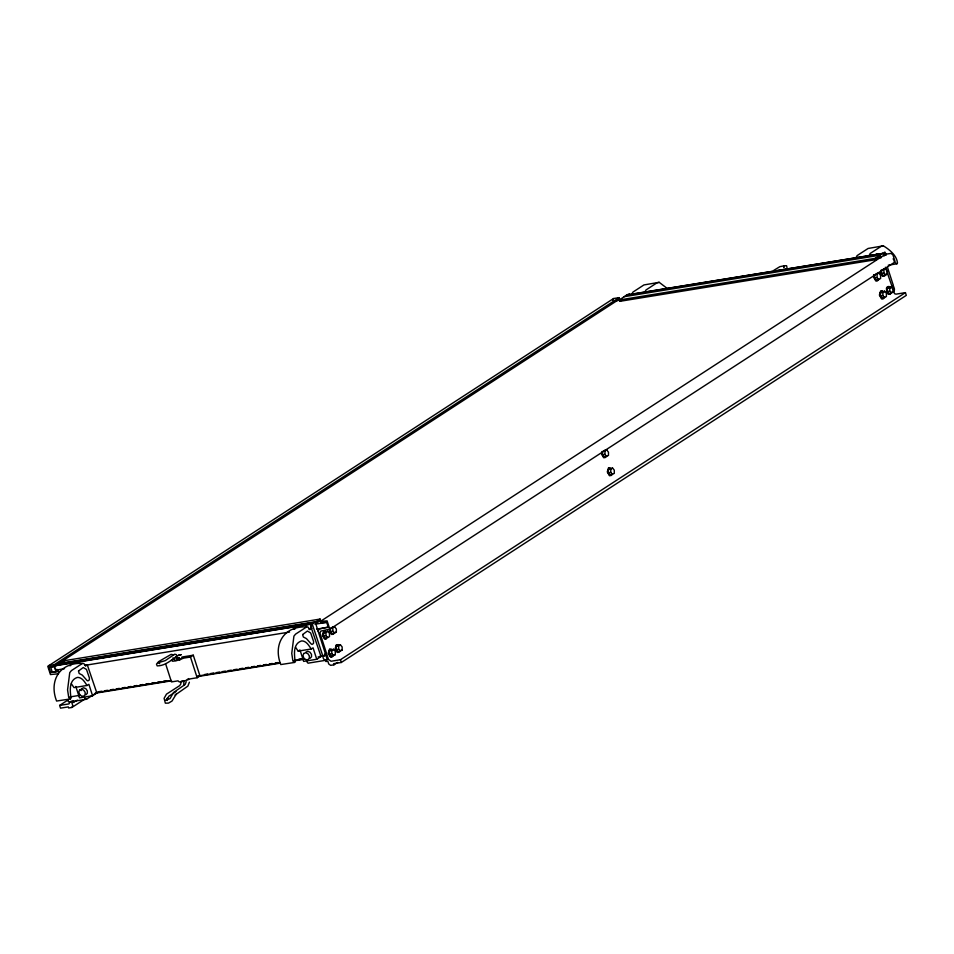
<?xml version="1.0" encoding="UTF-8"?>
<svg xmlns="http://www.w3.org/2000/svg" width="954" height="954" viewBox="0 0 954 954"><rect width="100%" height="100%" fill="white"/><g stroke="black" fill="none" stroke-linecap="round" stroke-linejoin="round"><path stroke-width="1.43" d="M323.561 636.068L323.561 632.8L327.735 631.286L329.476 633.408L329.476 636.676L325.302 638.19L323.561 636.068L325.994 635.674L327.735 637.809M325.994 635.674L325.994 632.419L327.735 631.286M329.368 654.05L329.368 650.783L333.542 649.269L335.283 651.403L335.283 654.659L331.11 656.185L329.368 654.05L331.801 653.669L333.542 655.792M330.418 631.608L330.418 628.34L334.592 626.826L336.345 628.948L336.345 632.216L332.171 633.73L330.418 631.608L332.851 631.214L334.592 633.349M331.801 653.669L331.801 650.401L333.542 649.269M332.851 631.214L332.851 627.959M336.237 649.591L336.237 646.323L340.411 644.809L342.152 646.943L342.152 650.199L337.978 651.725L336.237 649.591L338.658 649.209L340.411 651.332M338.658 649.209L338.658 645.941L340.411 644.809M602.546 454.819L602.546 451.552L606.72 450.038L608.473 452.172L608.473 455.428L604.287 456.954L602.546 454.819L604.979 454.438L606.72 456.561M604.979 454.438L604.979 451.17M608.366 472.802L608.366 469.535L612.54 468.02L614.281 470.155L614.281 473.422L610.107 474.937L608.366 472.802L610.787 472.421L612.54 474.555M610.787 472.421L610.787 469.153L612.54 468.02M874.663 277.972L874.663 274.716L878.837 273.19L880.578 275.324L880.578 278.592L876.404 280.106L874.663 277.972L877.096 277.59L878.837 279.725M877.096 277.59L877.096 274.323M880.47 295.967L880.47 292.699L884.644 291.185L886.385 293.319L886.385 296.575L882.211 298.101L880.47 295.967L882.903 295.585L884.644 297.708M881.532 273.512L881.532 270.256L885.706 268.73L887.447 270.864L887.447 274.132L883.273 275.646L881.532 273.512L883.953 273.13L885.706 275.265M882.903 295.585L882.903 292.318L884.644 291.185M883.953 273.13L883.953 269.863M887.339 291.507L887.339 288.239L891.513 286.725L893.254 288.859L893.254 292.115L889.08 293.641L887.339 291.507L889.772 291.125L891.513 293.248M889.772 291.125L889.772 287.858L891.513 286.725M180.89 681.514L180.819 683.982L179.65 685.664L166.461 694.154L164.1 698.328L165.352 703.17L168.5 703.11L172.006 701.059L176.216 694.166L175.119 695.061L187.855 686.129L189.393 682.217M183.776 685.175L183.907 681.096M64.538 668.671L55.523 670.233L54.473 667.371L56.846 665.224L312.936 623.689L320.127 619.074L320.568 620.434L315.691 623.606L327.305 659.584L325.445 659.882L325.97 661.527L327.842 661.217L328.713 663.948L330.644 665.355L333.912 664.819L337.656 662.386M56.846 665.224L64.192 660.717L320.127 619.074M319.817 656.28L322.762 655.792L312.685 625.335L311.314 626.218L311.648 628.459L311.064 628.257L310.563 625.228L312.685 623.642M329.965 628.269L329.81 630.642L331.932 634.35M602.093 451.481L601.938 453.854L604.061 457.562M873.733 274.716L873.578 277.089L875.7 280.798L877.644 280.643L878.646 279.117M874.21 274.633L874.043 277.018L876.166 280.726M881.067 270.173L881.663 274.883L883.034 276.266M70.202 701.417L69.034 703.897L59.649 705.423L60.531 708.154L68.294 706.902L68.64 707.987L71.908 707.451L85.633 698.543M328.331 627.005L318.934 629.103L318.242 631.512M612.683 300.403L613.553 298.542L619.158 297.624L619.599 298.984L54.616 666.095L48.988 667.192L50.717 672.57L58.898 671.425M886.171 254.575L884.883 252.059L882.772 253.43L626.718 294.941L619.42 299.961L619.861 301.321L875.784 259.679L880.673 256.507M81.03 690.613L81.77 688.538L83.678 687.786L85.872 688.705L87.315 690.863L87.339 693.26L85.932 694.762M186.245 681.693L185.159 684.471L173.568 692.461L169.979 698.674L165.722 700.069L167.415 700.415L167.212 698.245L166.938 699.628L168.87 696.193L176.025 691.59M783.759 267.573L784.57 265.725L786.573 265.725L787.002 267.561M784.033 266.858L784.57 265.725L779.847 266.679L773.801 270.352M174.153 659.56L175.56 660.454L181.582 658.343L181.975 657.032L193.28 655.195L199.97 675.909L197.156 677.734L190.573 678.807L183.061 681.43L179.316 681.955L178.04 680.846L171.47 681.919L165.662 663.972M632.073 293.593L632.955 292.079L643.938 284.936L659.19 282.324L666.631 287.989M645.154 291.471L646.037 289.944L657.008 282.813L659.19 282.324M856.251 257.115L857.133 255.589L868.116 248.457L883.368 245.846C889.438 249.578 896.712 255.29 897.475 262.946L896.951 263.781L888.234 265.2M869.332 254.992L870.203 253.466L881.186 246.335L883.368 245.846M85.92 664.998L85.705 666.19L83.797 663.495C59.661 661.551 48.69 680.87 56.596 701.047L70.453 698.912L70.99 698.089C70.083 691.078 68.676 680.166 77.334 677.423A14.93 8.777 80.8 0 1 84.429 681.645L87.088 685.461L88.877 684.304L92.574 695.752L79.504 697.875L75.807 686.427M310.098 628.519L309.883 629.712L307.975 627.016C283.839 625.073 272.868 644.391 280.774 664.568L294.631 662.434L295.168 661.611C294.261 654.599 292.854 643.688 301.5 640.945A14.93 8.777 80.8 0 1 308.595 645.166L311.266 648.982L313.055 647.826L316.752 659.274L303.67 661.396L299.973 649.948L298.185 651.117L295.525 647.289M324.11 631.202L322.941 635.102L323.692 637.427L325.064 638.81L326.53 638.727M332.934 634.338L333.936 632.812M334.401 632.74L333.399 634.267L331.467 634.422L329.345 630.713M329.917 649.185L328.748 653.085L329.5 655.41L330.871 656.793L332.35 656.71L333.351 655.183M336.786 644.725L335.617 648.625L337.74 652.333M332.886 655.267L331.885 656.781L330.406 656.877L328.283 653.168L329.452 649.269L331.384 649.102L332.755 650.485M340.22 650.723L339.207 652.25L337.275 652.417L335.152 648.708L336.309 644.809L338.253 644.642M606.529 455.952L605.528 457.479L603.596 457.634L601.473 453.925M608.902 467.937L607.746 471.848L609.868 475.545M612.337 473.947L611.335 475.462L609.403 475.629L607.281 471.92L608.437 468.02L610.381 467.854M877.167 280.714L878.181 279.188M885.515 274.657L884.501 276.183L882.569 276.338L880.447 272.629M881.019 291.101L879.862 295.001L881.985 298.709M882.987 298.697L883.988 297.183M884.453 297.099L883.452 298.626L881.508 298.781L879.385 295.084L880.554 291.185L882.486 291.018L883.857 292.401M889.843 294.237L890.857 292.723M891.322 292.639L890.309 294.166L888.377 294.321L887.005 292.938L886.409 288.239L887.423 286.725L888.889 286.629M188.689 678.58L187.258 679.51M310.11 658.284L311.517 656.781L311.493 654.384L310.038 652.226L307.856 651.308L305.948 652.059M613.553 298.542L47.783 666.321L50.443 674.55L58.373 673.798M71.908 707.451L72.778 705.59L71.908 702.871L77.512 700.129M333.912 664.819L333.566 663.734L341.317 662.47L906.3 295.358L905.418 292.628L340.435 659.727L331.05 661.253L328.474 659.381L319.936 632.955L320.806 631.095L329.774 629.091L327.115 620.863L320.389 621.412L320.83 622.771L326.84 622.366M159.723 663.662L158.042 662.78L165.292 660.609L174.689 654.194L176.383 654.623L176.836 656.435C170.838 660.395 164.851 665.952 157.195 665.88L156.468 664.151L158.567 661.647L171.195 654.349L173.747 654.909M48.571 665.642L54.175 664.735L619.158 297.624M626.718 294.941L629.318 293.856M619.861 301.321L622.294 299.735M82.414 663.447L71.431 670.579L69.749 672.594L67.567 689.885L68.736 697.517L70.453 698.912M59.649 705.423L68.378 699.747M67.841 700.558A2.337 1.371 80.8 0 0 69.761 701.953L86.575 699.21L97.32 692.234M92.574 695.752L96.843 692.974L87.219 664.664M179.793 660.299L178.899 657.533L176.383 658.606M171.35 660.132L172.614 661.241L176.371 660.728L183.883 658.093L190.466 657.02L193.28 655.195M306.592 626.957L295.609 634.1L293.927 636.115L291.745 653.407L292.914 661.039L294.631 662.434M882.653 253.299L880.029 255.219L623.964 296.73M619.42 299.961L875.355 258.319L880.029 255.219M320.389 621.412L885.372 254.301L890.976 253.394L892.896 254.801L894.84 260.8L893.97 262.66L328.987 629.759M876.404 280.106L878.145 278.973M316.752 659.274L321.021 656.495L311.398 628.185M322.762 655.792L325.374 655.303L325.374 653.585L324.61 656.066C322.834 653.955 322.476 658.057 323.776 658.916A2.337 1.371 80.8 0 0 325.696 660.299L327.222 659.309M882.211 298.101L883.964 296.968M892.205 292.21L893.731 291.22A2.337 1.371 80.8 0 0 894.244 288.239L893.254 285.532L891.489 287.631M891.274 287.607L893.242 285.127L887.435 267.168M175.429 657.127L176.836 656.435M183.633 680.798L181.451 681.156M626.838 295.084L882.772 253.43M615.724 300.832L621.591 299.866M875.581 258.534L881.46 257.58M905.418 292.628L896.033 294.154L894.53 293.677L885.372 267.239M59.494 663.507L315.428 621.853M59.482 663.722L315.416 622.08M56.739 665.51L312.673 623.868M55.093 666.536L50.693 667.251L52.267 672.153L58.146 671.199M314.963 624.238L326.709 622.33L328.283 627.231L316.537 629.151M85.133 665.32L289.587 632.049M308.702 628.936L311.648 628.459M176.073 657.998L178.899 657.533M87.088 685.461L74.007 687.596L71.347 683.779M298.185 651.117L311.266 648.982M98.775 691.733L101.72 691.245M104.666 690.768L107.611 690.291M110.545 689.814L113.49 689.337M116.436 688.86L119.369 688.383M122.315 687.894L125.26 687.417M128.194 686.94L131.139 686.463M134.085 685.986L137.018 685.509M139.964 685.032L142.909 684.543M145.855 684.066L148.788 683.589M151.734 683.112L154.679 682.635M157.613 682.158L160.558 681.681M163.504 681.192L166.437 680.715M204.681 674.49L207.626 674.013M210.572 673.536L213.505 673.059M216.451 672.582L219.396 672.105M222.33 671.628L225.275 671.139M228.221 670.662L231.166 670.185M234.1 669.708L237.045 669.231M239.991 668.754L242.924 668.265M245.87 667.788L248.815 667.311M251.749 666.834L254.694 666.357M257.64 665.88L260.573 665.403M263.519 664.914L266.464 664.437M269.398 663.96L272.343 663.483M275.289 663.006L278.234 662.529M298.817 659.178L301.762 658.701M69.773 696.969L80.064 695.287M95.913 692.64L171.267 680.452M197.406 676.124L280.106 662.744M294.822 660.347L303.646 658.904M318.111 656.96L321.021 656.495M95.126 693.26L171.613 680.81M198.086 676.505L280.464 663.102M293.701 660.943L303.992 659.274M71.371 701.226L73.243 700.928L73.768 702.561M325.696 660.299L308.881 663.042A2.337 1.371 80.8 0 1 306.961 661.647M883.273 269.123L885.706 268.73M876.404 273.583L878.837 273.19M885.014 274.513L887.447 274.132M887.339 288.239L889.772 287.858M880.47 292.699L882.903 292.318M890.821 292.508L893.254 292.115M604.299 450.419L606.72 450.038M608.366 469.535L610.787 469.153M332.171 627.207L334.592 626.826M323.561 632.8L325.994 632.419M333.912 632.597L336.345 632.216M336.237 646.323L338.658 645.941M329.368 650.783L331.801 650.401M339.719 650.592L342.152 650.199M332.851 655.052L335.283 654.659M325.576 631.119L323.644 631.274L322.476 635.173L324.598 638.882L326.065 638.798M896.951 263.781L895.46 263.042L893.147 258.796M876.13 254.241L876.798 254.205M293.51 629.091L294.905 629.139M69.332 665.57L70.727 665.618M890.726 287.941L889.355 286.558L887.888 286.641L886.874 288.168L886.719 290.541L888.842 294.249M882.021 291.089L883.392 292.473M885.896 255.338L884.918 253.514L883.559 254.408L884.096 256.089M57.371 669.458L58.802 672.582M173.008 657.795L173.843 659.297M885.372 254.301L885.586 254.992M875.355 258.319L875.784 259.679M340.435 659.727L341.317 662.47M310.813 625.645L311.362 627.327M190.466 657.02L197.156 677.734M64.192 660.717L64.633 662.088M54.175 664.735L54.616 666.095M55.547 668.444L55.714 670.113M86.575 699.21A2.337 1.371 80.8 0 1 84.656 697.827M78.514 670.996L79.134 673.452L82.271 675.086L86.993 680.429L87.851 680.917L89.294 679.975L89.426 678.008L86.492 669.446L83.236 667.526L78.514 670.996M302.692 634.517L303.312 636.974L306.449 638.608L311.171 643.938L312.03 644.439L313.472 643.497L313.604 641.529L310.658 632.955L307.415 631.035L302.692 634.517M178.243 655.362L181.022 654.742L178.243 655.362M79.576 689.969L78.836 692.044L79.623 694.464L81.555 696.11L83.737 696.193L85.144 694.691L85.121 692.294L83.666 690.136L81.484 689.217L79.576 689.969M303.742 653.49L303.014 655.565L303.789 657.986L305.733 659.619L307.915 659.715L309.323 658.212L309.287 655.815L307.844 653.657L305.662 652.739L303.742 653.49"/></g></svg>
